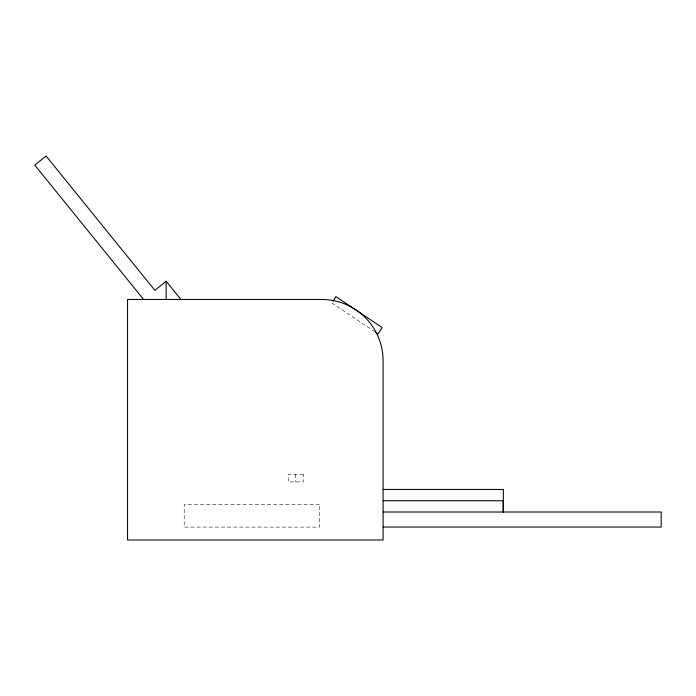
<?xml version="1.0" encoding="UTF-8"?>
<svg xmlns="http://www.w3.org/2000/svg" width="696" height="696" viewBox="0 0 696 696"><rect width="100%" height="100%" fill="white"/><g stroke="black" fill="none" stroke-linecap="round" stroke-linejoin="round"><path stroke-width="0.52" stroke-dasharray="3.48 2.61" d="M331.818 302.951L374.431 331.426M295.748 474.359L295.748 481.876M303.265 474.359L288.231 474.359L288.231 481.876L303.265 481.876L303.265 474.359M319.499 504.557L184.214 504.557L184.214 527.107L319.499 527.107L319.499 504.557"/><path stroke-width="1.04" d="M333.01 301.168L335.994 296.705L382.226 327.599L378.05 333.845L375.309 332.009M180.943 299.48L166.153 281.219L154.877 290.345L46.075 156.008L34.8 165.135L143.602 299.48M383.105 489.462L503.365 489.462L503.365 512.012M383.105 500.737L503.365 500.737M383.105 512.012L661.2 512.012L661.2 527.037L383.105 527.037M503.156 500.737L503.156 512.012M166.153 281.219L166.153 299.48M321.778 299.48L127.551 299.48L127.551 539.992L383.105 539.992L383.105 360.798A61.326 61.326 0 0 0 321.778 299.48"/></g></svg>
